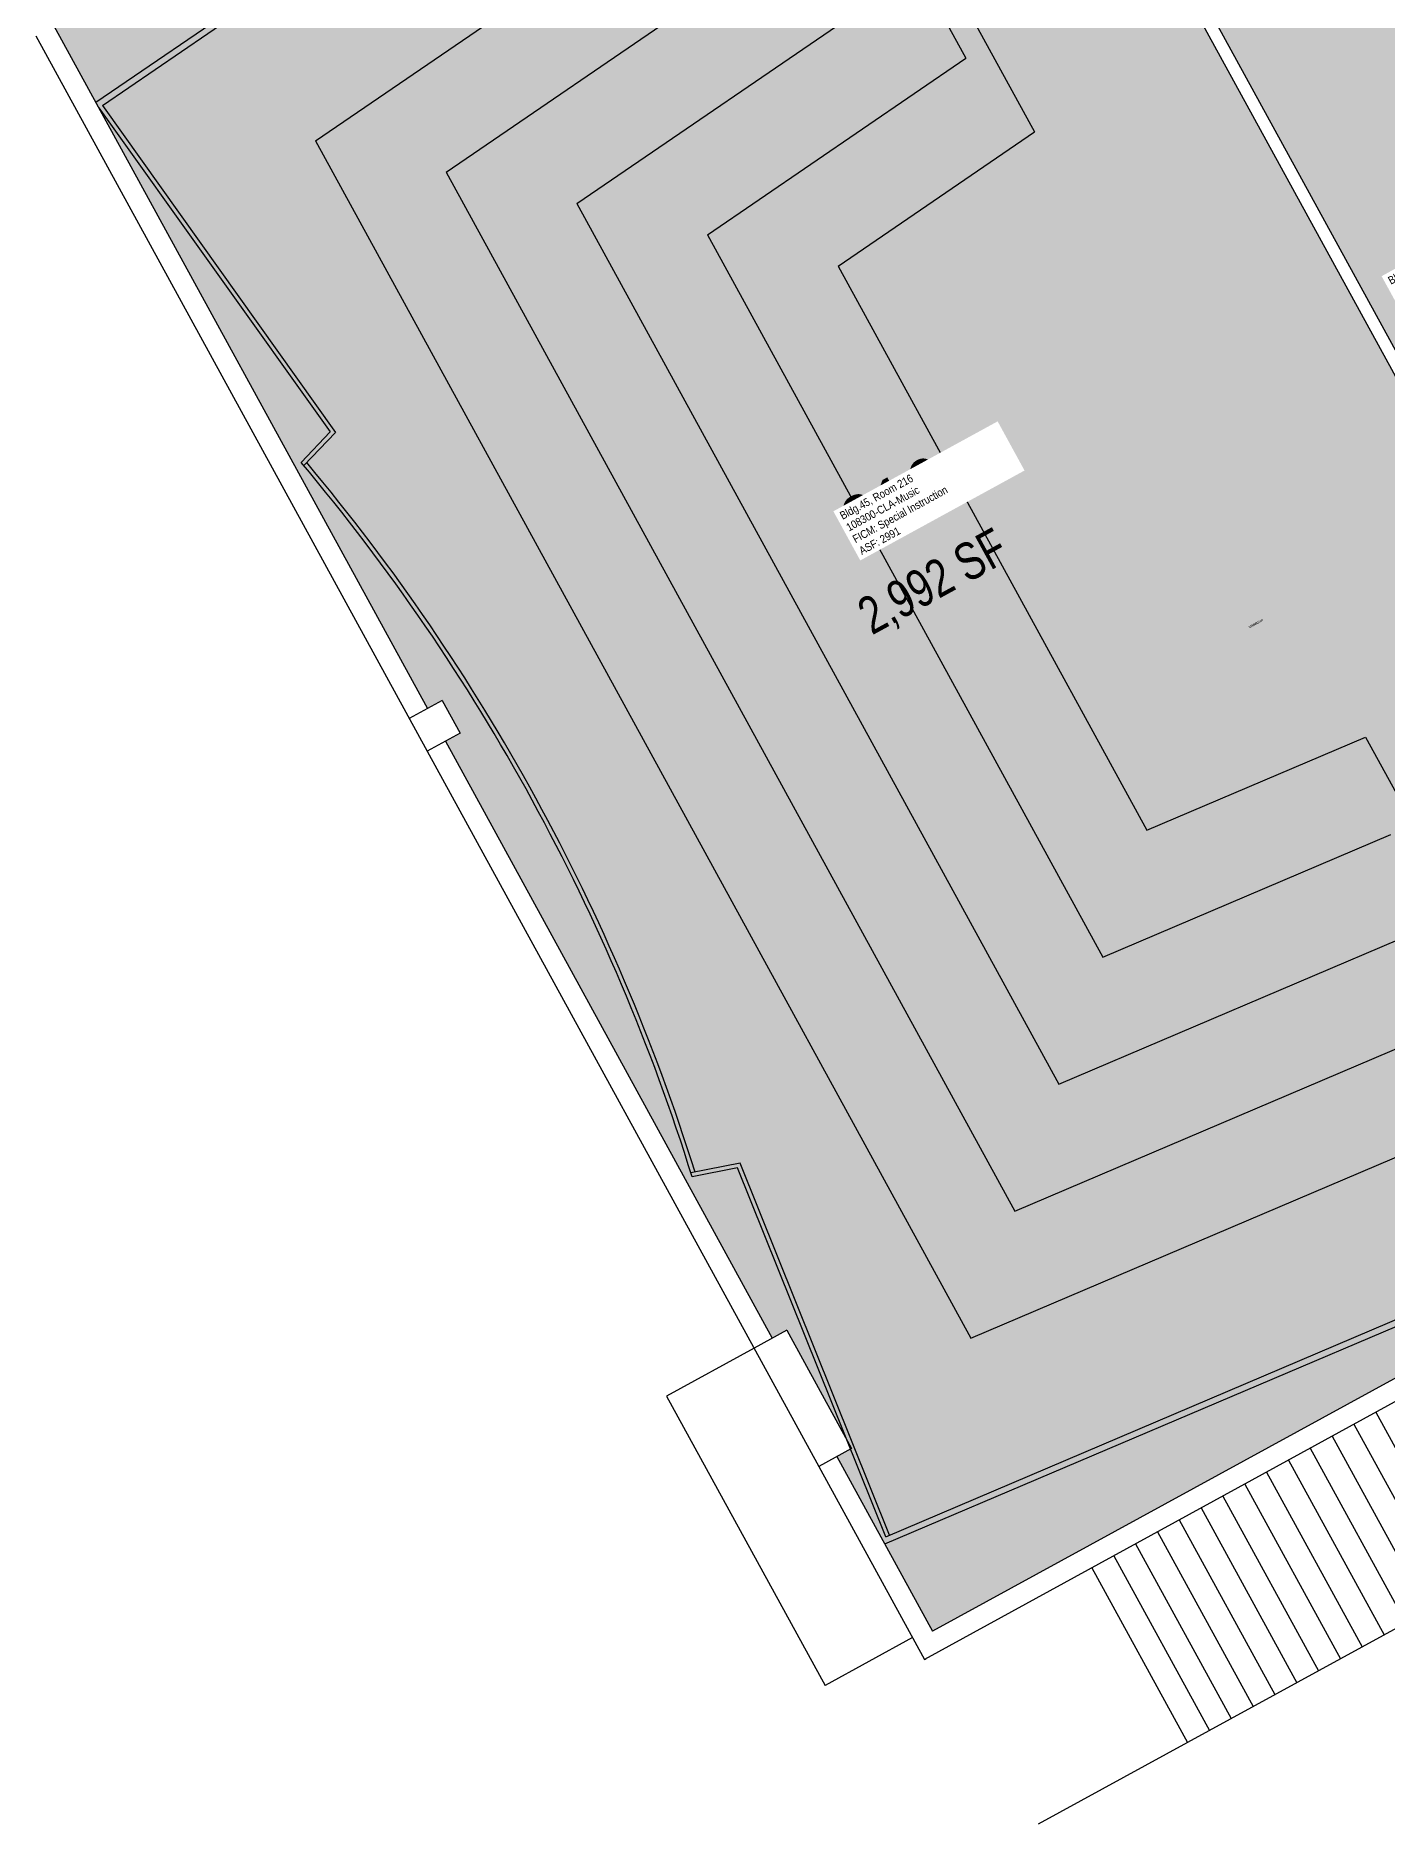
# Model space of a CAD drawing. Header units: inches. Extents: x 69222470 to 69224754, y 27667352 to 27670394.
# Drawn here: x 69223201 to 69223853, y 27667408 to 27668269 of the extents above; entities that cross this region are included whole.
import ezdxf
from ezdxf.enums import TextEntityAlignment as Align

# ---------------------------------------------------------------- set-up
doc = ezdxf.new("R2010")
doc.units = ezdxf.units.IN
doc.header["$LTSCALE"] = 10
doc.header["$MEASUREMENT"] = 0
for name, color, linetype in [('A-FLOR', 3, 'CONTINUOUS'), ('A-IDEN-RNUM', 7, 'CONTINUOUS'), ('A-IDEN-SNUM', 4, 'CONTINUOUS'), ('A-IDEN-VNUM', 4, 'CONTINUOUS'), ('A-ROOF', 2, 'CONTINUOUS'), ('A-SITE', 3, 'CONTINUOUS'), ('A-WALL', 5, 'CONTINUOUS'), ('AREA-TEXT', 3, 'CONTINUOUS'), ('Rooms-Category-Color', 7, 'CONTINUOUS'), ('Rooms-College-Color', 7, 'CONTINUOUS'), ('Rooms-Department-Color', 7, 'CONTINUOUS'), ('Rooms-Division-Color', 7, 'CONTINUOUS'), ('Rooms-Information', 7, 'CONTINUOUS')]:
    doc.layers.add(name, color=color, linetype=linetype)
doc.styles.add('CP_AREA', font='arial.ttf', dxfattribs={"height": 15})
doc.styles.add('CP_ROOMSNUMBER', font='arial.ttf', dxfattribs={"height": 1})
doc.styles.add('CP_ROOMVNUMBER', font='arial.ttf', dxfattribs={"width": 0.85, "height": 0.075})

msp = doc.modelspace()

# ---------------------------------------------------------------- hatches: boundary and pattern name
at = {"layer": 'Rooms-Category-Color', "true_color": 0xe3f498}
for points in [[(69223633.65, 27668512.79), (69223214.36, 27668283.28), (69223217.23, 27668278.04), (69223210.21, 27668274.2), (69223390.27, 27667945.26), (69223397.28, 27667949.1), (69223405.93, 27667933.31), (69223398.91, 27667929.47), (69223556.4, 27667641.76), (69223563.42, 27667645.6), (69223594.63, 27667588.58), (69223587.61, 27667584.74), (69223633.7, 27667500.53), (69224060.01, 27667733.88)], [(69223816.72, 27668403.28), (69223727.24, 27668354.3), (69224004.77, 27667847.29), (69224094.25, 27667896.27)]]:
    msp.add_hatch(color=61, dxfattribs=at).paths.add_polyline_path(points)
at = {"layer": 'Rooms-College-Color', "true_color": 0xb2d6e9}
for points in [[(69223633.65, 27668512.79), (69223214.36, 27668283.28), (69223217.23, 27668278.04), (69223210.21, 27668274.2), (69223390.27, 27667945.26), (69223397.28, 27667949.1), (69223405.93, 27667933.31), (69223398.91, 27667929.47), (69223556.4, 27667641.76), (69223563.42, 27667645.6), (69223594.63, 27667588.58), (69223587.61, 27667584.74), (69223633.7, 27667500.53), (69224060.01, 27667733.88)], [(69223816.72, 27668403.28), (69223727.24, 27668354.3), (69224004.77, 27667847.29), (69224094.25, 27667896.27)]]:
    msp.add_hatch(color=254, dxfattribs=at).paths.add_polyline_path(points)
at = {"layer": 'Rooms-Department-Color', "true_color": 0xb2d6e9}
for points in [[(69223633.65, 27668512.79), (69223214.36, 27668283.28), (69223217.23, 27668278.04), (69223210.21, 27668274.2), (69223390.27, 27667945.26), (69223397.28, 27667949.1), (69223405.93, 27667933.31), (69223398.91, 27667929.47), (69223556.4, 27667641.76), (69223563.42, 27667645.6), (69223594.63, 27667588.58), (69223587.61, 27667584.74), (69223633.7, 27667500.53), (69224060.01, 27667733.88)], [(69223816.72, 27668403.28), (69223727.24, 27668354.3), (69224004.77, 27667847.29), (69224094.25, 27667896.27)]]:
    msp.add_hatch(color=254, dxfattribs=at).paths.add_polyline_path(points)
at = {"layer": 'Rooms-Division-Color', "true_color": 0xb2d6e9}
for points in [[(69223633.65, 27668512.79), (69223214.36, 27668283.28), (69223217.23, 27668278.04), (69223210.21, 27668274.2), (69223390.27, 27667945.26), (69223397.28, 27667949.1), (69223405.93, 27667933.31), (69223398.91, 27667929.47), (69223556.4, 27667641.76), (69223563.42, 27667645.6), (69223594.63, 27667588.58), (69223587.61, 27667584.74), (69223633.7, 27667500.53), (69224060.01, 27667733.88)], [(69223816.72, 27668403.28), (69223727.24, 27668354.3), (69224004.77, 27667847.29), (69224094.25, 27667896.27)]]:
    msp.add_hatch(color=254, dxfattribs=at).paths.add_polyline_path(points)

# ---------------------------------------------------------------- linework, layer by layer
at = {"layer": 'A-FLOR'}
for p, q in [((69223230.39, 27668237.33), (69223633.65, 27668512.79)), ((69223233.53, 27668235.84), (69223635.34, 27668510.31)), ((69223555.44, 27668455.73), (69223682.82, 27668223.03)), ((69223545.48, 27668448.93), (69223649.7, 27668258.54)), ((69223336.28, 27668218.83), (69223550.35, 27668365.06)), ((69223399.27, 27668203.73), (69223583.47, 27668329.55)), ((69223462.25, 27668188.62), (69223616.59, 27668294.04)), ((69223525.24, 27668173.52), (69223649.7, 27668258.54)), ((69223231.9, 27668234.68), (69223343.36, 27668078.47)), ((69223233.53, 27668235.84), (69223345.95, 27668078.28)), ((69223336.28, 27668218.83), (69223652.14, 27667641.8)), ((69223588.23, 27668158.42), (69223682.82, 27668223.03)), ((69223399.27, 27668203.73), (69223673.36, 27667703)), ((69223462.25, 27668188.62), (69223694.58, 27667764.2)), ((69223525.24, 27668173.52), (69223715.8, 27667825.4)), ((69223588.23, 27668158.42), (69223737.02, 27667886.59)), ((69223343.36, 27668078.47), (69223329.32, 27668063.83)), ((69223345.95, 27668078.28), (69223330.62, 27668062.28)), ((69223737.02, 27667886.59), (69223842.42, 27667931.45)), ((69223842.42, 27667931.45), (69223969.8, 27667698.75)), ((69223715.8, 27667825.4), (69223854.49, 27667884.42)), ((69223694.58, 27667764.2), (69223866.55, 27667837.39)), ((69223673.36, 27667703), (69223878.62, 27667790.36)), ((69223652.14, 27667641.8), (69223890.68, 27667743.33)), ((69223611.09, 27667546.08), (69224058.84, 27667736.65)), ((69223540.96, 27667726.08), (69223517.22, 27667721.4)), ((69223612.95, 27667546.83), (69223540.96, 27667726.08)), ((69223610.66, 27667542.64), (69224060.01, 27667733.88)), ((69223539.71, 27667723.8), (69223517.82, 27667719.47)), ((69223611.09, 27667546.08), (69223539.71, 27667723.8))]:
    msp.add_line(p, q, dxfattribs=at)
for radius, start, end in [(995.21, 17.32069, 40.07054), (997.22, 17.4241, 39.96712)]:
    msp.add_arc((69222567.74, 27667423.18), radius, start, end, dxfattribs=at)
at = {"layer": 'A-ROOF'}
for p, q in [((69223547.63, 27667636.96), (69223505.52, 27667613.91)), ((69223505.52, 27667613.91), (69223581.87, 27667474.44)), ((69223623.97, 27667497.48), (69223581.87, 27667474.44))]:
    msp.add_line(p, q, dxfattribs=at)
at = {"layer": 'A-SITE'}
for p, q in [((69223847.31, 27667606.06), (69223893.4, 27667521.85)), ((69223836.78, 27667600.29), (69223882.88, 27667516.08)), ((69223815.73, 27667588.77), (69223861.83, 27667504.56)), ((69223826.26, 27667594.53), (69223872.35, 27667510.32)), ((69223805.2, 27667583.01), (69223851.3, 27667498.8)), ((69223784.15, 27667571.48), (69223830.25, 27667487.27)), ((69223794.68, 27667577.25), (69223840.77, 27667493.04)), ((69223773.63, 27667565.72), (69223819.72, 27667481.51)), ((69223752.57, 27667554.2), (69223798.67, 27667469.99)), ((69223763.1, 27667559.96), (69223809.19, 27667475.75)), ((69223742.05, 27667548.44), (69223788.14, 27667464.23)), ((69223930.21, 27667542), (69223684.6, 27667407.55)), ((69223721, 27667536.91), (69223767.09, 27667452.7)), ((69223731.52, 27667542.67), (69223777.62, 27667458.47)), ((69223710.47, 27667531.15), (69223756.56, 27667446.94))]:
    msp.add_line(p, q, dxfattribs=at)
at = {"layer": 'A-WALL'}
for p, q in [((69223742.55, 27668313.84), (69223961.08, 27667914.62)), ((69223747.81, 27668316.73), (69223966.34, 27667917.5)), ((69223201.44, 27668269.4), (69223390.14, 27667924.67)), ((69223210.21, 27668274.2), (69223390.27, 27667945.26)), ((69223397.28, 27667949.1), (69223381.49, 27667940.46)), ((69223397.28, 27667949.1), (69223405.93, 27667933.31)), ((69223405.93, 27667933.31), (69223390.14, 27667924.67)), ((69223390.14, 27667924.67), (69223578.84, 27667579.94)), ((69223398.91, 27667929.47), (69223556.4, 27667641.76)), ((69224060.01, 27667733.88), (69223633.7, 27667500.53)), ((69223971.83, 27667674.22), (69223629.73, 27667486.96)), ((69223563.42, 27667645.6), (69223547.63, 27667636.96)), ((69223563.42, 27667645.6), (69223594.63, 27667588.58)), ((69223594.63, 27667588.58), (69223578.84, 27667579.94)), ((69223578.84, 27667579.94), (69223629.73, 27667486.96)), ((69223587.61, 27667584.74), (69223633.7, 27667500.53)), ((69223629.73, 27667486.96), (69223630.61, 27667487.44)), ((69223629.73, 27667486.96), (69223630.61, 27667487.44))]:
    msp.add_line(p, q, dxfattribs=at)

# ---------------------------------------------------------------- texts
at = {"layer": 'A-IDEN-RNUM', "style": 'CP_ROOMSNUMBER'}
msp.add_text('0216-00', height=1, rotation=28.69561, dxfattribs=at).set_placement((69223786.37, 27667983.85))
at = {"layer": 'A-IDEN-SNUM', "style": 'CP_ROOMSNUMBER'}
msp.add_text('0450021600', height=1, rotation=28.69561, dxfattribs=at).set_placement((69223786.37, 27667983.85))
at = {"layer": 'A-IDEN-VNUM', "style": 'CP_ROOMVNUMBER', "width": 0.85}
msp.add_text('216', height=27, rotation=28.69561, dxfattribs=at).set_placement((69223599.63, 27668019.13))
at = {"layer": 'AREA-TEXT', "style": 'CP_AREA', "width": 0.75}
msp.add_text('2,992 SF', height=18, rotation=28.69561, dxfattribs=at).set_placement((69223633.68, 27668006.66), align=Align.MIDDLE_CENTER)

# ---------------------------------------------------------------- next in the draw order: texts
at = {"layer": 'Rooms-Information', "char_height": 3.8571, "width": 86.4, "attachment_point": 7, "rotation": 28.69561, "style": 'CP_ROOMVNUMBER', "bg_fill": 3, "box_fill_scale": 1.5, "bg_fill_color": 256, "bg_fill_true_color": 13158600, "bg_fill_transparency": 0}
for s, insert in [('Bldg.45, Room 216A^M^J108300-CLA-Music^M^JFICM: Teaching Lab Service^M^JASF: 392', (69223863.87, 27668132.43)), ('Bldg.45, Room 216^M^J108300-CLA-Music^M^JFICM: Special Instruction^M^JASF: 2991', (69223599.63, 27668019.13))]:
    msp.add_mtext(s, dxfattribs=dict(at, insert=insert))

doc.saveas('drawing.dxf')
